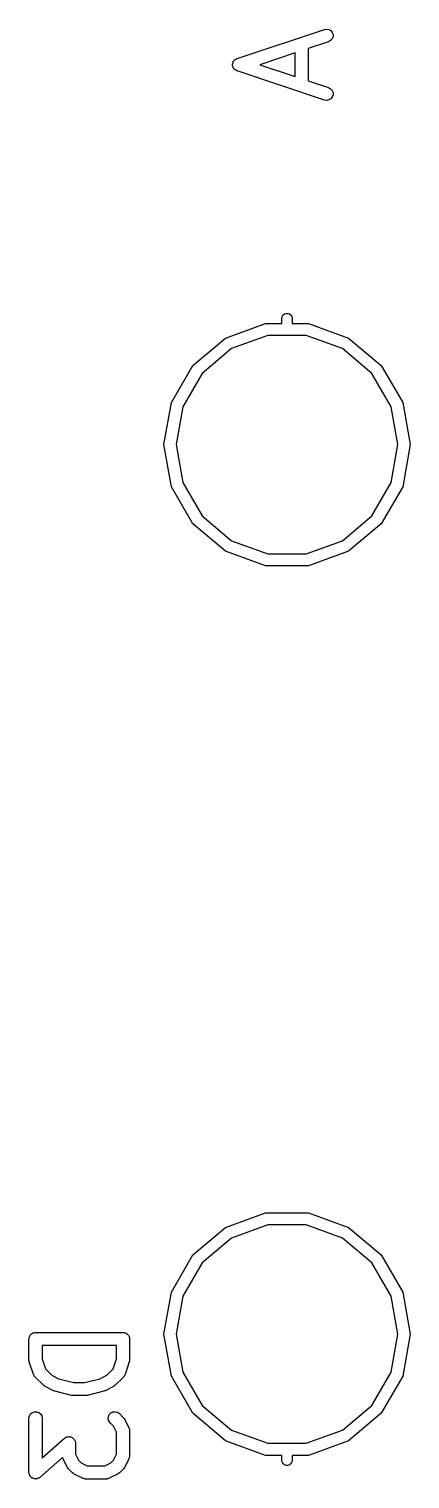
# Model space of a CAD drawing. Extents: x 102.4 to 200.8, y -140.7 to -44.8.
# Drawn here: x 174.85 to 179.21, y -119.77 to -103.2 of the extents above; entities that cross this region are included whole.
import ezdxf

# ---------------------------------------------------------------- set-up
doc = ezdxf.new("R2010")
doc.units = 0
doc.header["$MEASUREMENT"] = 0
doc.layers.add('BLACK', color=7, linetype='CONTINUOUS')

msp = doc.modelspace()

# ---------------------------------------------------------------- linework, layer by layer
at = {"layer": 'BLACK', "linetype": 'CONTINUOUS'}
for p, q in [((177.229, -103.539), (178.229, -103.206)), ((178.276, -103.348), (178.042, -103.426)), ((178.229, -103.206), (178.254, -103.202)), ((178.254, -103.202), (178.28, -103.207)), ((178.299, -103.335), (178.276, -103.348)), ((178.28, -103.207), (178.302, -103.221)), ((178.316, -103.316), (178.299, -103.335)), ((178.302, -103.221), (178.318, -103.241)), ((178.326, -103.292), (178.316, -103.316)), ((178.318, -103.241), (178.327, -103.266)), ((178.327, -103.266), (178.326, -103.292)), ((177.892, -103.476), (177.49, -103.61)), ((177.892, -103.744), (177.892, -103.476)), ((178.042, -103.426), (178.042, -103.794)), ((177.178, -103.599), (177.179, -103.597)), ((177.178, -103.61), (177.178, -103.599)), ((177.178, -103.621), (177.178, -103.61)), ((177.179, -103.623), (177.178, -103.621)), ((177.179, -103.595), (177.183, -103.585)), ((177.179, -103.597), (177.179, -103.595)), ((177.179, -103.625), (177.179, -103.623)), ((177.183, -103.635), (177.179, -103.625)), ((177.183, -103.585), (177.186, -103.574)), ((177.186, -103.646), (177.183, -103.635)), ((177.186, -103.574), (177.188, -103.573)), ((177.188, -103.647), (177.186, -103.646)), ((177.188, -103.571), (177.196, -103.563)), ((177.188, -103.573), (177.188, -103.571)), ((177.188, -103.649), (177.188, -103.647)), ((177.196, -103.657), (177.188, -103.649)), ((177.196, -103.563), (177.203, -103.554)), ((177.203, -103.666), (177.196, -103.657)), ((177.203, -103.554), (177.204, -103.553)), ((177.204, -103.667), (177.203, -103.666)), ((177.204, -103.553), (177.206, -103.551)), ((177.206, -103.669), (177.204, -103.667)), ((177.206, -103.551), (177.215, -103.546)), ((177.215, -103.674), (177.206, -103.669)), ((177.215, -103.546), (177.225, -103.54)), ((177.225, -103.68), (177.215, -103.674)), ((177.225, -103.54), (177.227, -103.54)), ((177.227, -103.68), (177.225, -103.68)), ((177.227, -103.54), (177.229, -103.539)), ((177.229, -103.681), (177.227, -103.68)), ((178.229, -104.014), (177.229, -103.681)), ((177.49, -103.61), (177.892, -103.744)), ((178.042, -103.794), (178.276, -103.872)), ((178.254, -104.018), (178.229, -104.014)), ((178.28, -104.013), (178.254, -104.018)), ((178.276, -103.872), (178.299, -103.885)), ((178.302, -103.999), (178.28, -104.013)), ((178.299, -103.885), (178.316, -103.904)), ((178.318, -103.979), (178.302, -103.999)), ((178.316, -103.904), (178.326, -103.928)), ((178.327, -103.954), (178.318, -103.979)), ((178.326, -103.928), (178.327, -103.954)), ((177.74, -106.505), (177.743, -106.489)), ((177.743, -106.489), (177.753, -106.471)), ((177.753, -106.471), (177.77, -106.457)), ((177.77, -106.457), (177.789, -106.45)), ((177.789, -106.45), (177.811, -106.45)), ((177.811, -106.45), (177.83, -106.457)), ((177.83, -106.457), (177.847, -106.471)), ((177.847, -106.471), (177.857, -106.489)), ((177.857, -106.489), (177.86, -106.505)), ((177.097, -106.732), (177.556, -106.565)), ((177.556, -106.565), (177.74, -106.565)), ((177.74, -106.565), (177.74, -106.505)), ((177.86, -106.505), (177.86, -106.565)), ((177.86, -106.565), (178.044, -106.565)), ((178.044, -106.565), (178.503, -106.732)), ((176.723, -107.046), (177.097, -106.732)), ((177.58, -106.703), (177.167, -106.853)), ((178.02, -106.703), (177.58, -106.703)), ((178.433, -106.853), (178.02, -106.703)), ((178.503, -106.732), (178.877, -107.046)), ((177.167, -106.853), (176.83, -107.136)), ((178.77, -107.136), (178.433, -106.853)), ((176.478, -107.469), (176.723, -107.046)), ((176.83, -107.136), (176.61, -107.517)), ((178.99, -107.517), (178.77, -107.136)), ((178.877, -107.046), (179.122, -107.469)), ((176.394, -107.95), (176.478, -107.469)), ((179.122, -107.469), (179.206, -107.95)), ((176.61, -107.517), (176.534, -107.95)), ((179.066, -107.95), (178.99, -107.517)), ((176.478, -108.431), (176.394, -107.95)), ((176.534, -107.95), (176.61, -108.383)), ((178.99, -108.383), (179.066, -107.95)), ((179.206, -107.95), (179.122, -108.431)), ((176.723, -108.854), (176.478, -108.431)), ((176.61, -108.383), (176.83, -108.764)), ((178.77, -108.764), (178.99, -108.383)), ((179.122, -108.431), (178.877, -108.854)), ((176.83, -108.764), (177.167, -109.047)), ((178.433, -109.047), (178.77, -108.764)), ((177.097, -109.168), (176.723, -108.854)), ((178.877, -108.854), (178.503, -109.168)), ((177.167, -109.047), (177.58, -109.197)), ((178.02, -109.197), (178.433, -109.047)), ((177.556, -109.335), (177.097, -109.168)), ((177.58, -109.197), (178.02, -109.197)), ((178.503, -109.168), (178.044, -109.335)), ((178.044, -109.335), (177.556, -109.335)), ((177.097, -116.892), (177.556, -116.725)), ((177.556, -116.725), (178.044, -116.725)), ((178.044, -116.725), (178.503, -116.892)), ((176.723, -117.206), (177.097, -116.892)), ((177.58, -116.863), (177.167, -117.013)), ((178.02, -116.863), (177.58, -116.863)), ((178.433, -117.013), (178.02, -116.863)), ((178.503, -116.892), (178.877, -117.206)), ((177.167, -117.013), (176.83, -117.296)), ((178.77, -117.296), (178.433, -117.013)), ((176.478, -117.629), (176.723, -117.206)), ((178.877, -117.206), (179.122, -117.629)), ((176.83, -117.296), (176.61, -117.677)), ((178.99, -117.677), (178.77, -117.296)), ((176.394, -118.11), (176.478, -117.629)), ((176.61, -117.677), (176.534, -118.11)), ((179.066, -118.11), (178.99, -117.677)), ((179.122, -117.629), (179.206, -118.11)), ((174.9, -118.095), (174.907, -118.094)), ((174.907, -118.094), (174.913, -118.092)), ((174.913, -118.092), (174.92, -118.092)), ((174.92, -118.092), (174.926, -118.091)), ((174.926, -118.091), (175.926, -118.091)), ((175.926, -118.091), (175.932, -118.092)), ((175.932, -118.092), (175.939, -118.092)), ((175.939, -118.092), (175.945, -118.094)), ((175.945, -118.094), (175.952, -118.095)), ((174.851, -118.166), (174.852, -118.159)), ((174.851, -118.404), (174.851, -118.166)), ((174.852, -118.153), (174.854, -118.147)), ((174.852, -118.159), (174.852, -118.153)), ((174.854, -118.147), (174.856, -118.14)), ((174.856, -118.14), (174.859, -118.134)), ((174.859, -118.134), (174.861, -118.128)), ((174.861, -118.128), (174.865, -118.123)), ((174.865, -118.123), (174.869, -118.118)), ((174.869, -118.118), (174.874, -118.113)), ((174.874, -118.113), (174.878, -118.108)), ((174.878, -118.108), (174.883, -118.105)), ((174.883, -118.105), (174.889, -118.101)), ((174.889, -118.101), (174.895, -118.099)), ((174.895, -118.099), (174.9, -118.095)), ((175.001, -118.241), (175.001, -118.392)), ((175.851, -118.241), (175.001, -118.241)), ((175.851, -118.392), (175.851, -118.241)), ((175.952, -118.095), (175.957, -118.099)), ((175.957, -118.099), (175.964, -118.101)), ((175.964, -118.101), (175.969, -118.105)), ((175.969, -118.105), (175.974, -118.108)), ((175.974, -118.108), (175.978, -118.113)), ((175.978, -118.113), (175.983, -118.118)), ((175.983, -118.118), (175.987, -118.123)), ((175.987, -118.123), (175.991, -118.128)), ((175.991, -118.128), (175.993, -118.134)), ((175.993, -118.134), (175.996, -118.14)), ((175.996, -118.14), (175.998, -118.147)), ((175.998, -118.147), (176, -118.153)), ((176, -118.153), (176, -118.159)), ((176, -118.159), (176.001, -118.166)), ((176.001, -118.166), (176.001, -118.404)), ((176.478, -118.591), (176.394, -118.11)), ((176.534, -118.11), (176.61, -118.543)), ((178.99, -118.543), (179.066, -118.11)), ((179.206, -118.11), (179.122, -118.591)), ((174.853, -118.416), (174.851, -118.404)), ((174.855, -118.428), (174.853, -118.416)), ((175.001, -118.392), (175.039, -118.506)), ((175.813, -118.506), (175.851, -118.392)), ((175.999, -118.416), (175.997, -118.428)), ((176.001, -118.404), (175.999, -118.416)), ((174.902, -118.57), (174.855, -118.428)), ((174.905, -118.574), (174.902, -118.57)), ((174.906, -118.578), (174.905, -118.574)), ((174.911, -118.586), (174.906, -118.578)), ((174.915, -118.593), (174.911, -118.586)), ((175.039, -118.506), (175.113, -118.58)), ((175.113, -118.58), (175.19, -118.619)), ((175.662, -118.619), (175.739, -118.58)), ((175.739, -118.58), (175.813, -118.506)), ((175.941, -118.586), (175.937, -118.593)), ((175.946, -118.578), (175.941, -118.586)), ((175.947, -118.574), (175.946, -118.578)), ((175.95, -118.57), (175.947, -118.574)), ((175.997, -118.428), (175.95, -118.57)), ((176.723, -119.014), (176.478, -118.591)), ((176.61, -118.543), (176.83, -118.924)), ((178.77, -118.924), (178.99, -118.543)), ((179.122, -118.591), (178.877, -119.014)), ((174.918, -118.596), (174.915, -118.593)), ((174.921, -118.6), (174.918, -118.596)), ((175.016, -118.695), (174.921, -118.6)), ((175.026, -118.702), (175.016, -118.695)), ((175.035, -118.709), (175.026, -118.702)), ((175.131, -118.757), (175.035, -118.709)), ((175.19, -118.619), (175.364, -118.662)), ((175.364, -118.662), (175.488, -118.662)), ((175.488, -118.662), (175.662, -118.619)), ((175.817, -118.709), (175.721, -118.757)), ((175.826, -118.702), (175.817, -118.709)), ((175.836, -118.695), (175.826, -118.702)), ((175.931, -118.6), (175.836, -118.695)), ((175.934, -118.596), (175.931, -118.6)), ((175.937, -118.593), (175.934, -118.596)), ((175.138, -118.759), (175.131, -118.757)), ((175.146, -118.762), (175.138, -118.759)), ((175.336, -118.81), (175.146, -118.762)), ((175.346, -118.811), (175.336, -118.81)), ((175.355, -118.812), (175.346, -118.811)), ((175.497, -118.812), (175.355, -118.812)), ((175.506, -118.811), (175.497, -118.812)), ((175.516, -118.81), (175.506, -118.811)), ((175.706, -118.762), (175.516, -118.81)), ((175.714, -118.759), (175.706, -118.762)), ((175.721, -118.757), (175.714, -118.759)), ((174.851, -119.07), (174.856, -119.045)), ((174.851, -119.69), (174.851, -119.07)), ((174.856, -119.045), (174.869, -119.022)), ((174.869, -119.022), (174.889, -119.006)), ((174.889, -119.006), (174.913, -118.997)), ((174.913, -118.997), (174.939, -118.997)), ((174.939, -118.997), (174.964, -119.006)), ((174.964, -119.006), (174.983, -119.022)), ((174.983, -119.022), (174.996, -119.045)), ((174.996, -119.045), (175.001, -119.07)), ((175.001, -119.07), (175.001, -119.524)), ((175.756, -119.077), (175.758, -119.051)), ((175.763, -119.102), (175.756, -119.077)), ((175.758, -119.051), (175.769, -119.027)), ((175.769, -119.027), (175.788, -119.009)), ((175.788, -119.009), (175.811, -118.998)), ((175.811, -118.998), (175.837, -118.996)), ((175.837, -118.996), (175.862, -119.003)), ((175.862, -119.003), (175.884, -119.017)), ((175.884, -119.017), (175.931, -119.065)), ((175.931, -119.065), (175.938, -119.075)), ((175.938, -119.075), (175.945, -119.085)), ((175.945, -119.085), (175.993, -119.18)), ((177.097, -119.328), (176.723, -119.014)), ((176.83, -118.924), (177.167, -119.207)), ((178.433, -119.207), (178.77, -118.924)), ((178.877, -119.014), (178.503, -119.328)), ((175.778, -119.124), (175.763, -119.102)), ((175.817, -119.163), (175.778, -119.124)), ((175.851, -119.231), (175.817, -119.163)), ((175.851, -119.481), (175.851, -119.231)), ((175.993, -119.18), (175.994, -119.184)), ((175.994, -119.184), (175.996, -119.188)), ((175.996, -119.188), (175.998, -119.196)), ((175.998, -119.196), (176.001, -119.205)), ((176.001, -119.205), (176, -119.209)), ((176, -119.209), (176.001, -119.213)), ((176.001, -119.213), (176.001, -119.499)), ((177.167, -119.207), (177.58, -119.357)), ((178.02, -119.357), (178.433, -119.207)), ((175.001, -119.524), (175.258, -119.3)), ((175.258, -119.3), (175.264, -119.296)), ((175.264, -119.296), (175.269, -119.291)), ((175.269, -119.291), (175.275, -119.289)), ((175.275, -119.289), (175.28, -119.286)), ((175.28, -119.286), (175.287, -119.285)), ((175.287, -119.285), (175.294, -119.282)), ((175.294, -119.282), (175.3, -119.282)), ((175.3, -119.282), (175.305, -119.281)), ((175.305, -119.281), (175.313, -119.282)), ((175.313, -119.282), (175.32, -119.282)), ((175.32, -119.282), (175.325, -119.284)), ((175.325, -119.284), (175.331, -119.285)), ((175.331, -119.285), (175.338, -119.289)), ((175.338, -119.289), (175.344, -119.291)), ((175.344, -119.291), (175.349, -119.295)), ((175.349, -119.295), (175.354, -119.298)), ((175.354, -119.298), (175.359, -119.303)), ((175.359, -119.303), (175.364, -119.308)), ((175.364, -119.308), (175.367, -119.313)), ((175.367, -119.313), (175.371, -119.317)), ((175.371, -119.317), (175.374, -119.324)), ((175.374, -119.324), (175.377, -119.331)), ((175.377, -119.331), (175.378, -119.336)), ((175.378, -119.336), (175.381, -119.342)), ((175.381, -119.342), (175.381, -119.349)), ((175.381, -119.349), (175.382, -119.356)), ((175.382, -119.356), (175.382, -119.481)), ((177.556, -119.495), (177.097, -119.328)), ((177.58, -119.357), (178.02, -119.357)), ((178.503, -119.328), (178.044, -119.495)), ((175.235, -119.518), (174.975, -119.746)), ((175.236, -119.525), (175.235, -119.518)), ((175.239, -119.528), (175.236, -119.525)), ((175.24, -119.533), (175.239, -119.528)), ((175.287, -119.628), (175.24, -119.533)), ((175.382, -119.481), (175.416, -119.55)), ((175.416, -119.55), (175.447, -119.58)), ((175.447, -119.58), (175.515, -119.615)), ((175.718, -119.615), (175.786, -119.58)), ((175.786, -119.58), (175.817, -119.55)), ((175.817, -119.55), (175.851, -119.481)), ((175.993, -119.533), (175.945, -119.628)), ((175.994, -119.528), (175.993, -119.533)), ((175.996, -119.525), (175.994, -119.528)), ((175.998, -119.516), (175.996, -119.525)), ((176.001, -119.508), (175.998, -119.516)), ((176.001, -119.499), (176, -119.503)), ((176, -119.503), (176.001, -119.508)), ((177.74, -119.495), (177.556, -119.495)), ((177.74, -119.555), (177.74, -119.495)), ((177.743, -119.571), (177.74, -119.555)), ((177.753, -119.589), (177.743, -119.571)), ((177.857, -119.571), (177.847, -119.589)), ((177.86, -119.555), (177.857, -119.571)), ((178.044, -119.495), (177.86, -119.495)), ((177.86, -119.495), (177.86, -119.555)), ((174.852, -119.697), (174.851, -119.69)), ((174.852, -119.704), (174.852, -119.697)), ((174.855, -119.709), (174.852, -119.704)), ((174.856, -119.715), (174.855, -119.709)), ((174.859, -119.722), (174.856, -119.715)), ((174.862, -119.728), (174.859, -119.722)), ((174.866, -119.733), (174.862, -119.728)), ((174.869, -119.738), (174.866, -119.733)), ((174.874, -119.742), (174.869, -119.738)), ((174.879, -119.748), (174.874, -119.742)), ((174.884, -119.751), (174.879, -119.748)), ((174.969, -119.75), (174.964, -119.754)), ((174.975, -119.746), (174.969, -119.75)), ((175.295, -119.637), (175.287, -119.628)), ((175.302, -119.647), (175.295, -119.637)), ((175.349, -119.695), (175.302, -119.647)), ((175.359, -119.702), (175.349, -119.695)), ((175.369, -119.709), (175.359, -119.702)), ((175.464, -119.757), (175.369, -119.709)), ((175.515, -119.615), (175.718, -119.615)), ((175.864, -119.709), (175.769, -119.757)), ((175.874, -119.702), (175.864, -119.709)), ((175.884, -119.695), (175.874, -119.702)), ((175.931, -119.647), (175.884, -119.695)), ((175.938, -119.637), (175.931, -119.647)), ((175.945, -119.628), (175.938, -119.637)), ((177.77, -119.603), (177.753, -119.589)), ((177.789, -119.61), (177.77, -119.603)), ((177.811, -119.61), (177.789, -119.61)), ((177.83, -119.603), (177.811, -119.61)), ((177.847, -119.589), (177.83, -119.603)), ((174.889, -119.754), (174.884, -119.751)), ((174.895, -119.757), (174.889, -119.754)), ((174.902, -119.761), (174.895, -119.757)), ((174.908, -119.761), (174.902, -119.761)), ((174.913, -119.763), (174.908, -119.761)), ((174.92, -119.763), (174.913, -119.763)), ((174.928, -119.765), (174.92, -119.763)), ((174.933, -119.763), (174.928, -119.765)), ((174.939, -119.763), (174.933, -119.763)), ((174.946, -119.761), (174.939, -119.763)), ((174.953, -119.759), (174.946, -119.761)), ((174.958, -119.756), (174.953, -119.759)), ((174.964, -119.754), (174.958, -119.756)), ((175.468, -119.758), (175.464, -119.757)), ((175.472, -119.76), (175.468, -119.758)), ((175.48, -119.762), (175.472, -119.76)), ((175.489, -119.764), (175.48, -119.762)), ((175.493, -119.764), (175.489, -119.764)), ((175.497, -119.765), (175.493, -119.764)), ((175.736, -119.765), (175.497, -119.765)), ((175.74, -119.764), (175.736, -119.765)), ((175.744, -119.764), (175.74, -119.764)), ((175.753, -119.762), (175.744, -119.764)), ((175.761, -119.76), (175.753, -119.762)), ((175.765, -119.758), (175.761, -119.76)), ((175.769, -119.757), (175.765, -119.758))]:
    msp.add_line(p, q, dxfattribs=at)

doc.saveas('drawing.dxf')
